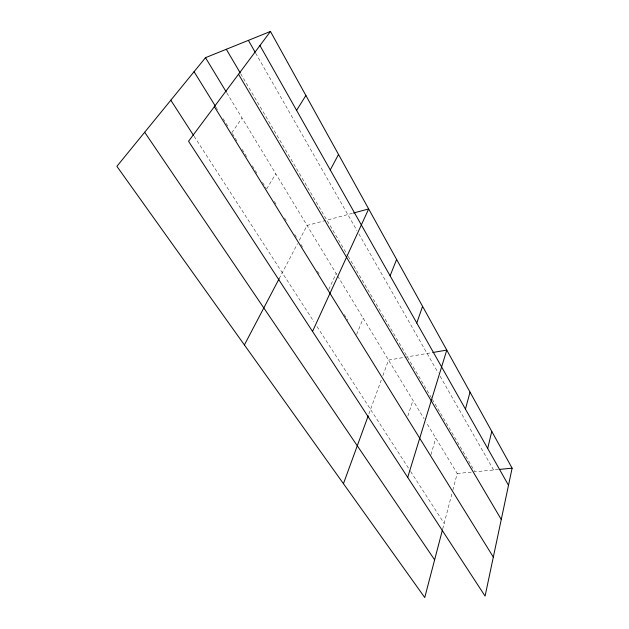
<?xml version="1.0" encoding="UTF-8"?>
<svg xmlns="http://www.w3.org/2000/svg" width="629" height="629" viewBox="0 0 629 629"><rect width="100%" height="100%" fill="white"/><g stroke="black" fill="none" stroke-linecap="round" stroke-linejoin="round"><path stroke-width="0.47" stroke-dasharray="3.15 2.36" d="M442.69 528.997L452.109 493.002M452.856 490.156L457.212 473.511L426.14 422.169M430.936 454.712L435.779 438.106M407.859 415.989L412.939 400.374M368.885 413.968L381.229 380.152M382.896 375.576L388.549 360.079L431.785 352.665M356.596 334.502L363.24 318.258M328.755 289.489L336.145 273.497M279.119 278.757L297.501 243.69M299.278 240.302L307.07 225.457L353.498 213.019M266.625 189.022L275.785 173.777M231.81 132.727L242.031 118.016M457.212 473.511L474.007 471.876M498.475 469.501L474.942 471.789L432.327 399.376M194.125 136.296L313.887 321.702M317.032 326.569L410.077 470.626M410.611 471.451L444.16 523.391M215.999 107.158L217.524 109.635M223.138 118.708L227.729 126.122M232.321 133.552L236.929 141.006M242.047 149.285L247.166 157.565M252.292 165.844L257.41 174.123M262.529 182.402L266.114 188.197M274.299 201.429L276.343 204.739M284.528 217.972L286.572 221.282M294.757 234.515L296.802 237.825M300.914 244.469L302.974 247.802M317.417 271.146L319.477 274.48M344.22 314.492L347.829 320.326M226.817 92.872L337.144 275.156M337.647 275.982L424.103 418.82M240.695 73.711L347.672 255.508M348.167 256.349L381.85 313.588M382.346 314.429L431.352 397.717M255.641 53.088L356.934 230.536M358.852 233.902L438.209 372.918M440.143 376.307L493.608 469.973"/><path stroke-width="0.94" d="M512.116 468.173L485.085 596.088L188.543 141.266L270.454 31.45L512.116 468.173L499.45 469.407M487.695 448.469L491.768 431.4M442.446 529.933L424.748 597.55L116.884 166.323L205.51 57.671L270.454 31.45M465.444 409.109L470.036 392.126M407.694 477.395L446.779 350.094L432.728 352.507M416.775 323.007L422.578 306.37M343.45 483.677L368.224 415.785M390.098 275.801L396.616 259.447M312.527 331.428L368.673 208.946L353.498 213.019M244.406 344.944L279.119 278.757M330.272 169.956L338.52 154.459M296.589 110.358L305.891 95.482M144.678 132.255L434.623 559.834M170.813 100.208L193.598 135.479M194.07 71.698L215.488 106.332M214.363 106.655L493.325 557.09M205.51 57.671L226.306 92.031M226.306 49.274L240.192 72.87M238.533 74.246L501.274 519.491M248.384 40.358L255.162 52.238M259.95 45.532L508.499 485.281"/></g></svg>
